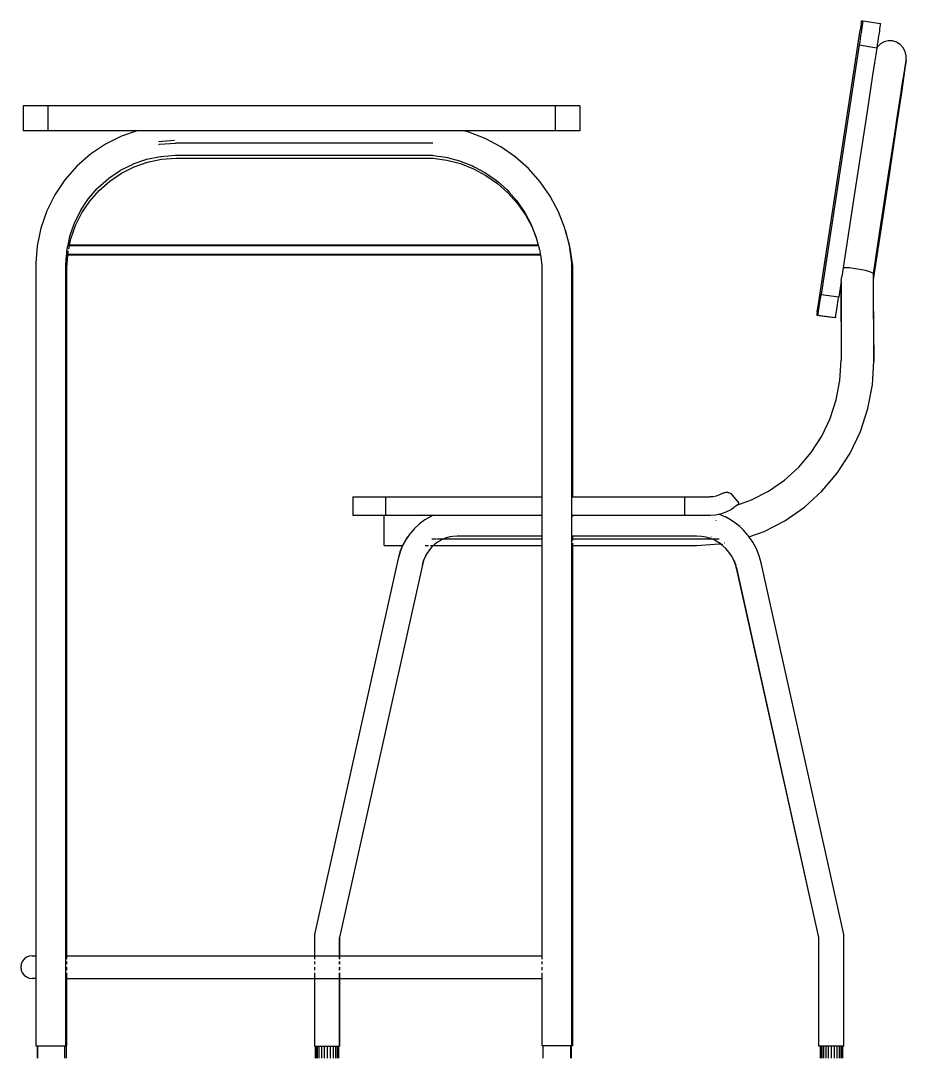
# Model space of a CAD drawing. Header units: metres. Extents: x 258817 to 259192, y 1878716 to 1878911.
# Drawn here: x 259076.542 to 259077.258, y 1878841.443 to 1878842.282 of the extents above; entities that cross this region are included whole.
import ezdxf

# ---------------------------------------------------------------- set-up
doc = ezdxf.new("R2010")
doc.units = ezdxf.units.M
doc.header["$MEASUREMENT"] = 0
doc.layers.add('Vistas', color=7, linetype='Continuous')

# ---------------------------------------------------------------- blocks, each defined once
blk = doc.blocks.new('silas')
for p, q in [((259027.22118, 1878842.27929), (259027.2204, 1878842.27428)), ((259027.22118, 1878842.27929), (259027.22136, 1878842.28041)), ((259027.22136, 1878842.28041), (259027.22149, 1878842.28123)), ((259027.22173, 1878842.2762), (259027.22144, 1878842.27428)), ((259027.22149, 1878842.28123), (259027.22157, 1878842.28173)), ((259027.22157, 1878842.28173), (259027.22161, 1878842.2819)), ((259027.22161, 1878842.2819), (259027.22256, 1878842.2819)), ((259027.22198, 1878842.27788), (259027.22173, 1878842.2762)), ((259027.22219, 1878842.27929), (259027.22198, 1878842.27788)), ((259027.22235, 1878842.28042), (259027.22219, 1878842.27929)), ((259027.22247, 1878842.28124), (259027.22235, 1878842.28042)), ((259027.22254, 1878842.28173), (259027.22247, 1878842.28124)), ((259027.22256, 1878842.2819), (259027.22254, 1878842.28173)), ((259027.22256, 1878842.2819), (259027.23673, 1878842.27957)), ((259027.23614, 1878842.27555), (259027.23589, 1878842.27387)), ((259027.23635, 1878842.27696), (259027.23614, 1878842.27555)), ((259027.23652, 1878842.27809), (259027.23635, 1878842.27696)), ((259027.23664, 1878842.27891), (259027.23652, 1878842.27809)), ((259027.23671, 1878842.2794), (259027.23664, 1878842.27891)), ((259027.23673, 1878842.27957), (259027.23671, 1878842.2794)), ((259027.18633, 1878842.05119), (259027.2204, 1878842.27428)), ((259027.22041, 1878842.26746), (259027.22003, 1878842.26497)), ((259027.22077, 1878842.26988), (259027.22041, 1878842.26746)), ((259027.22112, 1878842.27216), (259027.22077, 1878842.26988)), ((259027.22144, 1878842.27428), (259027.22112, 1878842.27216)), ((259027.23494, 1878842.26755), (259027.23457, 1878842.26513)), ((259027.23529, 1878842.26983), (259027.23494, 1878842.26755)), ((259027.23561, 1878842.27195), (259027.23529, 1878842.26983)), ((259027.23589, 1878842.27387), (259027.23561, 1878842.27195)), ((259027.21964, 1878842.26242), (259027.18882, 1878842.06058)), ((259027.22003, 1878842.26497), (259027.21964, 1878842.26242)), ((259027.21964, 1878842.26242), (259027.23381, 1878842.26009)), ((259027.23377, 1878842.25983), (259027.23298, 1878842.25471)), ((259027.23424, 1878842.26064), (259027.23377, 1878842.25983)), ((259027.23381, 1878842.26009), (259027.23377, 1878842.25983)), ((259027.23419, 1878842.26264), (259027.23381, 1878842.26009)), ((259027.23457, 1878842.26513), (259027.23419, 1878842.26264)), ((259027.23673, 1878842.26311), (259027.23424, 1878842.26064)), ((259027.23975, 1878842.26483), (259027.23673, 1878842.26311)), ((259027.2431, 1878842.26567), (259027.23975, 1878842.26483)), ((259027.24654, 1878842.26558), (259027.2431, 1878842.26567)), ((259027.24984, 1878842.26457), (259027.24654, 1878842.26558)), ((259027.25279, 1878842.2627), (259027.24984, 1878842.26457)), ((259027.25516, 1878842.2601), (259027.25279, 1878842.2627)), ((259027.25682, 1878842.25695), (259027.25516, 1878842.2601)), ((259027.23298, 1878842.25471), (259027.23197, 1878842.24809)), ((259027.25755, 1878842.24987), (259027.25662, 1878842.24336)), ((259027.25673, 1878842.24479), (259027.25755, 1878842.24987)), ((259027.25763, 1878842.25346), (259027.25682, 1878842.25695)), ((259027.25755, 1878842.24987), (259027.25763, 1878842.25346)), ((259027.23197, 1878842.24809), (259027.23042, 1878842.23791)), ((259027.23197, 1878842.24809), (259027.23214, 1878842.24736)), ((259027.25662, 1878842.24336), (259027.25398, 1878842.22563)), ((259027.25419, 1878842.2284), (259027.25637, 1878842.24249)), ((259027.25637, 1878842.24249), (259027.25673, 1878842.24479)), ((259027.23042, 1878842.23791), (259027.22622, 1878842.21038)), ((259027.25398, 1878842.22563), (259027.24979, 1878842.1977)), ((259027.25354, 1878842.22415), (259027.25419, 1878842.2284)), ((259027.25009, 1878842.20166), (259027.25354, 1878842.22415)), ((259026.99376, 1878842.21298), (259026.54376, 1878842.21298)), ((259026.54376, 1878842.21298), (259026.54376, 1878842.19298)), ((259026.56376, 1878842.21298), (259026.56376, 1878842.19298)), ((259026.97376, 1878842.21298), (259026.97376, 1878842.19298)), ((259026.99376, 1878842.21298), (259026.99376, 1878842.19298)), ((259027.22622, 1878842.21038), (259027.22062, 1878842.17373)), ((259027.24922, 1878842.19596), (259027.25009, 1878842.20166)), ((259026.99376, 1878842.19298), (259026.54376, 1878842.19298)), ((259026.63592, 1878842.19298), (259026.62331, 1878842.1886)), ((259026.904, 1878842.19189), (259026.89984, 1878842.19298)), ((259026.91728, 1878842.18669), (259026.904, 1878842.19189)), ((259027.24979, 1878842.1977), (259027.24429, 1878842.16119)), ((259027.24466, 1878842.16611), (259027.24922, 1878842.19596)), ((259026.62331, 1878842.1886), (259026.61024, 1878842.18207)), ((259026.65313, 1878842.18428), (259026.66613, 1878842.18528)), ((259026.65388, 1878842.18198), (259026.66688, 1878842.18298)), ((259026.87497, 1878842.18298), (259026.66688, 1878842.18298)), ((259026.92985, 1878842.17997), (259026.91728, 1878842.18669)), ((259026.59811, 1878842.17391), (259026.58714, 1878842.16427)), ((259026.61024, 1878842.18207), (259026.59811, 1878842.17391)), ((259026.65347, 1878842.18189), (259026.65388, 1878842.18198)), ((259026.94154, 1878842.17182), (259026.92985, 1878842.17997)), ((259026.62254, 1878842.16096), (259026.63261, 1878842.16599)), ((259026.63261, 1878842.16599), (259026.6328, 1878842.16608)), ((259026.6328, 1878842.16608), (259026.64362, 1878842.16985)), ((259026.63355, 1878842.16378), (259026.64438, 1878842.16755)), ((259026.64362, 1878842.16985), (259026.64373, 1878842.16987)), ((259026.64373, 1878842.16987), (259026.65485, 1878842.17219)), ((259026.64438, 1878842.16755), (259026.6556, 1878842.16989)), ((259026.65485, 1878842.17219), (259026.65527, 1878842.17222)), ((259026.65527, 1878842.17222), (259026.6666, 1878842.17309)), ((259026.6556, 1878842.16989), (259026.66735, 1878842.17079)), ((259026.6666, 1878842.17309), (259026.87429, 1878842.17309)), ((259026.66735, 1878842.17079), (259026.87504, 1878842.17079)), ((259026.87429, 1878842.17309), (259026.87519, 1878842.17297)), ((259026.87504, 1878842.17079), (259026.88619, 1878842.16924)), ((259026.87519, 1878842.17297), (259026.88544, 1878842.17154)), ((259026.88544, 1878842.17154), (259026.88659, 1878842.17124)), ((259026.88619, 1878842.16924), (259026.8972, 1878842.16637)), ((259026.88659, 1878842.17124), (259026.89645, 1878842.16867)), ((259026.89645, 1878842.16867), (259026.90705, 1878842.16452)), ((259026.8972, 1878842.16637), (259026.9078, 1878842.16222)), ((259026.9522, 1878842.16235), (259026.94154, 1878842.17182)), ((259027.22062, 1878842.17373), (259027.21396, 1878842.1301)), ((259027.24367, 1878842.15959), (259027.24466, 1878842.16611)), ((259026.58714, 1878842.16427), (259026.57749, 1878842.15329)), ((259026.61303, 1878842.15456), (259026.62212, 1878842.16068)), ((259026.61378, 1878842.15226), (259026.62329, 1878842.15866)), ((259026.62212, 1878842.16068), (259026.62254, 1878842.16096)), ((259026.62329, 1878842.15866), (259026.63355, 1878842.16378)), ((259026.90705, 1878842.16452), (259026.90848, 1878842.1637)), ((259026.9078, 1878842.16222), (259026.91784, 1878842.15685)), ((259026.90848, 1878842.1637), (259026.91709, 1878842.15915)), ((259026.91709, 1878842.15915), (259026.9186, 1878842.15809)), ((259026.9186, 1878842.15809), (259026.92642, 1878842.15264)), ((259026.96167, 1878842.15169), (259026.9522, 1878842.16235)), ((259027.24429, 1878842.16119), (259027.2378, 1878842.1182)), ((259027.23822, 1878842.12379), (259027.24367, 1878842.15959)), ((259026.57749, 1878842.15329), (259026.56934, 1878842.14117)), ((259026.60441, 1878842.14699), (259026.61242, 1878842.15403)), ((259026.60517, 1878842.14469), (259026.61378, 1878842.15226)), ((259026.61242, 1878842.15403), (259026.61303, 1878842.15456)), ((259026.91784, 1878842.15685), (259026.92717, 1878842.15034)), ((259026.92642, 1878842.15264), (259026.92793, 1878842.1513)), ((259026.92717, 1878842.15034), (259026.93568, 1878842.14278)), ((259026.92793, 1878842.1513), (259026.93493, 1878842.14508)), ((259026.96982, 1878842.14), (259026.96167, 1878842.15169)), ((259026.56934, 1878842.14117), (259026.56281, 1878842.1281)), ((259026.59685, 1878842.13838), (259026.60369, 1878842.14617)), ((259026.5976, 1878842.13608), (259026.60517, 1878842.14469)), ((259026.60369, 1878842.14617), (259026.60441, 1878842.14699)), ((259026.93493, 1878842.14508), (259026.93636, 1878842.14347)), ((259026.93568, 1878842.14278), (259026.94324, 1878842.13427)), ((259026.93636, 1878842.14347), (259026.94249, 1878842.13657)), ((259026.59045, 1878842.12887), (259026.59608, 1878842.13725)), ((259026.5912, 1878842.12657), (259026.5976, 1878842.13608)), ((259026.59608, 1878842.13725), (259026.59685, 1878842.13838)), ((259026.94249, 1878842.13657), (259026.949, 1878842.12724)), ((259026.94324, 1878842.13427), (259026.94975, 1878842.12494)), ((259026.97654, 1878842.12743), (259026.96982, 1878842.14)), ((259026.56281, 1878842.1281), (259026.55802, 1878842.1143)), ((259026.58532, 1878842.11861), (259026.58973, 1878842.12743)), ((259026.58608, 1878842.11631), (259026.5912, 1878842.12657)), ((259026.58973, 1878842.12743), (259026.59045, 1878842.12887)), ((259026.949, 1878842.12724), (259026.9501, 1878842.12515)), ((259026.94975, 1878842.12494), (259026.95512, 1878842.1149)), ((259026.9501, 1878842.12515), (259026.95436, 1878842.1172)), ((259026.98174, 1878842.11416), (259026.97654, 1878842.12743)), ((259027.21396, 1878842.1301), (259027.20662, 1878842.08202)), ((259027.2372, 1878842.11711), (259027.23822, 1878842.12379)), ((259026.58156, 1878842.10778), (259026.58472, 1878842.11688)), ((259026.58231, 1878842.10548), (259026.58608, 1878842.11631)), ((259026.58472, 1878842.11688), (259026.58515, 1878842.11812)), ((259026.58515, 1878842.11812), (259026.58532, 1878842.11861)), ((259026.95436, 1878842.1172), (259026.95524, 1878842.11496)), ((259027.23113, 1878842.07716), (259027.2372, 1878842.11711)), ((259027.2378, 1878842.1182), (259027.23115, 1878842.07428)), ((259026.55802, 1878842.1143), (259026.55503, 1878842.1)), ((259026.58115, 1878842.10581), (259026.58156, 1878842.10778)), ((259026.95512, 1878842.1149), (259026.95881, 1878842.10546)), ((259026.95524, 1878842.11496), (259026.95852, 1878842.1066)), ((259026.98204, 1878842.11301), (259026.98174, 1878842.11416)), ((259026.98249, 1878842.11186), (259026.98204, 1878842.11301)), ((259026.98534, 1878842.10036), (259026.98204, 1878842.11301)), ((259026.98609, 1878842.09806), (259026.98249, 1878842.11186)), ((259026.55503, 1878842.1), (259026.55394, 1878842.08575)), ((259026.57938, 1878842.09732), (259026.57993, 1878842.09996)), ((259026.96025, 1878842.09996), (259026.57951, 1878842.09996)), ((259026.96013, 1878842.10042), (259026.5796, 1878842.10042)), ((259026.57993, 1878842.09996), (259026.58003, 1878842.10042)), ((259026.58003, 1878842.10042), (259026.58115, 1878842.10581)), ((259026.58061, 1878842.09732), (259026.58116, 1878842.09996)), ((259026.58116, 1878842.09996), (259026.58126, 1878842.10042)), ((259026.58126, 1878842.10042), (259026.58231, 1878842.10548)), ((259026.95852, 1878842.1066), (259026.95881, 1878842.10546)), ((259026.95881, 1878842.10546), (259026.96013, 1878842.10042)), ((259026.96013, 1878842.10042), (259026.96025, 1878842.09996)), ((259026.96025, 1878842.09996), (259026.96094, 1878842.09732)), ((259026.98569, 1878842.09798), (259026.98534, 1878842.10036)), ((259026.57832, 1878842.08481), (259026.5789, 1878842.09238)), ((259026.5789, 1878842.09238), (259026.57894, 1878842.09285)), ((259026.96184, 1878842.09238), (259026.5789, 1878842.09238)), ((259026.57894, 1878842.09285), (259026.57905, 1878842.09439)), ((259026.96177, 1878842.09285), (259026.57894, 1878842.09285)), ((259026.57905, 1878842.09439), (259026.57917, 1878842.09586)), ((259026.57907, 1878842.08251), (259026.57983, 1878842.09238)), ((259026.57917, 1878842.09586), (259026.57922, 1878842.09656)), ((259026.57922, 1878842.09656), (259026.57928, 1878842.09685)), ((259026.57928, 1878842.09685), (259026.57938, 1878842.09732)), ((259026.57983, 1878842.09238), (259026.57986, 1878842.09285)), ((259026.57986, 1878842.09285), (259026.57997, 1878842.09426)), ((259026.57997, 1878842.09426), (259026.58031, 1878842.09586)), ((259026.96094, 1878842.09732), (259026.96106, 1878842.09685)), ((259026.96106, 1878842.09685), (259026.96132, 1878842.09586)), ((259026.96132, 1878842.09586), (259026.96139, 1878842.09559)), ((259026.96139, 1878842.09559), (259026.96177, 1878842.09285)), ((259026.96177, 1878842.09285), (259026.96184, 1878842.09238)), ((259026.96184, 1878842.09238), (259026.96294, 1878842.08444)), ((259026.98732, 1878842.08612), (259026.98569, 1878842.09798)), ((259026.98807, 1878842.08382), (259026.98609, 1878842.09806)), ((259026.55394, 1878842.08575), (259026.55394, 1878841.45298)), ((259026.57832, 1878841.45298), (259026.57832, 1878842.08481)), ((259026.57907, 1878841.52313), (259026.57907, 1878842.08251)), ((259026.96294, 1878842.08444), (259026.96294, 1878841.52313)), ((259026.98732, 1878841.45298), (259026.98732, 1878842.08612)), ((259026.98807, 1878841.89685), (259026.98807, 1878842.08382)), ((259027.20662, 1878842.08202), (259027.20556, 1878842.07512)), ((259027.20692, 1878842.08207), (259027.20662, 1878842.08202)), ((259027.20904, 1878842.08212), (259027.20692, 1878842.08207)), ((259027.21178, 1878842.08198), (259027.20904, 1878842.08212)), ((259027.21495, 1878842.08165), (259027.21178, 1878842.08198)), ((259027.21833, 1878842.08116), (259027.21495, 1878842.08165)), ((259027.20501, 1878842.07149), (259027.20556, 1878842.07512)), ((259027.22169, 1878842.08055), (259027.21833, 1878842.08116)), ((259027.22481, 1878842.07985), (259027.22169, 1878842.08055)), ((259027.22748, 1878842.07911), (259027.22481, 1878842.07985)), ((259027.2295, 1878842.07838), (259027.22748, 1878842.07911)), ((259027.23075, 1878842.07772), (259027.2295, 1878842.07838)), ((259027.23113, 1878842.07716), (259027.23075, 1878842.07772)), ((259027.23115, 1878842.07428), (259027.23077, 1878842.0718)), ((259027.23115, 1878842.07428), (259027.23113, 1878842.07716)), ((259027.23151, 1878842.00651), (259027.23115, 1878842.07428)), ((259027.20466, 1878842.06919), (259027.20303, 1878842.05854)), ((259027.20501, 1878842.07149), (259027.20466, 1878842.06919)), ((259027.20466, 1878842.06919), (259027.20512, 1878842.0074)), ((259027.20501, 1878842.07149), (259027.20512, 1878842.0074)), ((259027.20501, 1878842.07149), (259027.20507, 1878842.06703)), ((259027.18816, 1878842.05627), (259027.18849, 1878842.05841)), ((259027.18849, 1878842.05841), (259027.18882, 1878842.06058)), ((259027.18882, 1878842.06058), (259027.20303, 1878842.05854)), ((259027.2027, 1878842.05636), (259027.20303, 1878842.05854)), ((259027.23082, 1878842.0604), (259027.23151, 1878842.00651)), ((259027.18569, 1878842.04692), (259027.18633, 1878842.05119)), ((259027.18678, 1878842.04736), (259027.18701, 1878842.0488)), ((259027.18701, 1878842.0488), (259027.18726, 1878842.05044)), ((259027.18726, 1878842.05044), (259027.18754, 1878842.05225)), ((259027.18754, 1878842.05225), (259027.18784, 1878842.0542)), ((259027.18784, 1878842.0542), (259027.18816, 1878842.05627)), ((259027.20122, 1878842.04676), (259027.20147, 1878842.04839)), ((259027.20147, 1878842.04839), (259027.20175, 1878842.05021)), ((259027.20175, 1878842.05021), (259027.20205, 1878842.05216)), ((259027.20205, 1878842.05216), (259027.20237, 1878842.05423)), ((259027.20237, 1878842.05423), (259027.2027, 1878842.05636)), ((259027.18527, 1878842.04404), (259027.18525, 1878842.04391)), ((259027.18623, 1878842.04392), (259027.18525, 1878842.04391)), ((259027.18525, 1878842.04391), (259027.19946, 1878842.04187)), ((259027.18532, 1878842.04441), (259027.18527, 1878842.04404)), ((259027.18541, 1878842.04502), (259027.18532, 1878842.04441)), ((259027.18569, 1878842.04692), (259027.18541, 1878842.04502)), ((259027.18623, 1878842.04392), (259027.18626, 1878842.04406)), ((259027.18623, 1878842.04392), (259027.20044, 1878842.04187)), ((259027.18626, 1878842.04406), (259027.18633, 1878842.04448)), ((259027.18633, 1878842.04448), (259027.18644, 1878842.04519)), ((259027.18644, 1878842.04519), (259027.18659, 1878842.04615)), ((259027.18659, 1878842.04615), (259027.18678, 1878842.04736)), ((259027.19938, 1878842.04158), (259027.19943, 1878842.04187)), ((259027.19938, 1878842.04158), (259027.19943, 1878842.04187)), ((259027.20044, 1878842.04187), (259027.19946, 1878842.04187)), ((259027.20044, 1878842.04187), (259027.20039, 1878842.04159)), ((259027.20044, 1878842.04187), (259027.20047, 1878842.04202)), ((259027.20049, 1878842.04187), (259027.20044, 1878842.04159)), ((259027.20047, 1878842.04202), (259027.20054, 1878842.04244)), ((259027.20054, 1878842.04244), (259027.20065, 1878842.04314)), ((259027.20065, 1878842.04314), (259027.20081, 1878842.04411)), ((259027.20081, 1878842.04411), (259027.201, 1878842.04532)), ((259027.201, 1878842.04532), (259027.20122, 1878842.04676)), ((259027.20408, 1878841.99105), (259027.20512, 1878842.0074)), ((259027.23031, 1878841.98747), (259027.23151, 1878842.00651)), ((259027.20109, 1878841.97542), (259027.20408, 1878841.99105)), ((259027.22664, 1878841.96831), (259027.23031, 1878841.98747)), ((259027.19615, 1878841.96033), (259027.20109, 1878841.97542)), ((259027.22059, 1878841.94982), (259027.22664, 1878841.96831)), ((259027.18936, 1878841.94603), (259027.19615, 1878841.96033)), ((259027.21227, 1878841.93231), (259027.22059, 1878841.94982)), ((259027.18083, 1878841.93278), (259027.18936, 1878841.94603)), ((259027.1707, 1878841.9208), (259027.18083, 1878841.93278)), ((259027.20181, 1878841.91607), (259027.21227, 1878841.93231)), ((259027.15916, 1878841.91029), (259027.1707, 1878841.9208)), ((259027.18941, 1878841.90139), (259027.20181, 1878841.91607)), ((259027.14639, 1878841.90143), (259027.15916, 1878841.91029)), ((259027.10147, 1878841.89703), (259027.09883, 1878841.89685)), ((259027.10407, 1878841.89757), (259027.10147, 1878841.89703)), ((259027.10658, 1878841.89845), (259027.10407, 1878841.89757)), ((259027.10895, 1878841.89967), (259027.10658, 1878841.89845)), ((259027.10895, 1878841.89967), (259027.10949, 1878841.89996)), ((259027.10949, 1878841.89996), (259027.11006, 1878841.90021)), ((259027.11006, 1878841.90021), (259027.11064, 1878841.90041)), ((259027.11064, 1878841.90041), (259027.11124, 1878841.90055)), ((259027.11124, 1878841.90055), (259027.11185, 1878841.90063)), ((259027.11185, 1878841.90063), (259027.11246, 1878841.90066)), ((259027.11246, 1878841.90066), (259027.11307, 1878841.90063)), ((259027.11307, 1878841.90063), (259027.11368, 1878841.90055)), ((259027.11368, 1878841.90055), (259027.11428, 1878841.90041)), ((259027.11428, 1878841.90041), (259027.11486, 1878841.90021)), ((259027.11486, 1878841.90021), (259027.11542, 1878841.89996)), ((259027.11542, 1878841.89996), (259027.11597, 1878841.89967)), ((259027.12254, 1878841.89188), (259027.11597, 1878841.89967)), ((259027.13262, 1878841.89439), (259027.14639, 1878841.90143)), ((259027.17526, 1878841.88851), (259027.18941, 1878841.90139)), ((259026.81022, 1878841.89685), (259026.96294, 1878841.89685)), ((259026.81022, 1878841.89685), (259026.81022, 1878841.88206)), ((259026.83664, 1878841.89685), (259026.83664, 1878841.88206)), ((259026.9869, 1878841.89685), (259027.09883, 1878841.89685)), ((259027.07859, 1878841.88206), (259027.07859, 1878841.89685)), ((259027.11985, 1878841.88943), (259027.11831, 1878841.88837)), ((259027.11985, 1878841.88943), (259027.12066, 1878841.89017)), ((259027.12066, 1878841.89017), (259027.13262, 1878841.89439)), ((259027.12066, 1878841.89017), (259027.12254, 1878841.89188)), ((259026.81022, 1878841.88206), (259026.96294, 1878841.88206)), ((259026.83565, 1878841.85769), (259026.83565, 1878841.88206)), ((259026.87328, 1878841.8811), (259026.86854, 1878841.87838)), ((259026.87321, 1878841.88112), (259026.87317, 1878841.8811)), ((259026.87321, 1878841.88112), (259026.87328, 1878841.8811)), ((259026.87332, 1878841.88112), (259026.87328, 1878841.8811)), ((259026.87541, 1878841.88206), (259026.87332, 1878841.88112)), ((259026.88418, 1878841.8817), (259026.88419, 1878841.88167)), ((259026.9869, 1878841.88206), (259027.0993, 1878841.88206)), ((259026.98807, 1878841.8811), (259026.98807, 1878841.88206)), ((259027.0993, 1878841.88206), (259027.10334, 1878841.88234)), ((259027.10334, 1878841.88234), (259027.1035, 1878841.88237)), ((259027.1035, 1878841.88237), (259027.10621, 1878841.88293)), ((259027.10621, 1878841.88293), (259027.10777, 1878841.88325)), ((259027.10649, 1878841.88281), (259027.10621, 1878841.88293)), ((259027.11103, 1878841.88086), (259027.10649, 1878841.88281)), ((259027.10777, 1878841.88325), (259027.11204, 1878841.88476)), ((259027.11154, 1878841.88064), (259027.11103, 1878841.88086)), ((259027.11545, 1878841.8784), (259027.11154, 1878841.88064)), ((259027.11204, 1878841.88476), (259027.11609, 1878841.88683)), ((259027.11609, 1878841.88683), (259027.11644, 1878841.88707)), ((259027.11644, 1878841.88707), (259027.11831, 1878841.88837)), ((259027.15962, 1878841.87766), (259027.17526, 1878841.88851)), ((259026.86382, 1878841.87496), (259026.85999, 1878841.87142)), ((259026.86393, 1878841.87496), (259026.8601, 1878841.87142)), ((259026.86409, 1878841.87511), (259026.86393, 1878841.87496)), ((259026.86838, 1878841.87826), (259026.86409, 1878841.87511)), ((259026.86854, 1878841.87838), (259026.86838, 1878841.87826)), ((259027.10252, 1878841.87294), (259027.10251, 1878841.87291)), ((259027.10406, 1878841.87792), (259027.10406, 1878841.87795)), ((259027.11677, 1878841.87765), (259027.11545, 1878841.8784)), ((259027.11951, 1878841.87563), (259027.11677, 1878841.87765)), ((259027.12164, 1878841.87407), (259027.11951, 1878841.87563)), ((259027.12211, 1878841.87363), (259027.12164, 1878841.87407)), ((259027.12299, 1878841.87282), (259027.12211, 1878841.87363)), ((259027.12572, 1878841.87029), (259027.12299, 1878841.87282)), ((259027.14274, 1878841.86902), (259027.15962, 1878841.87766)), ((259026.8545, 1878841.86457), (259026.85342, 1878841.86298)), ((259026.85461, 1878841.86457), (259026.85352, 1878841.86298)), ((259026.85637, 1878841.86713), (259026.85461, 1878841.86457)), ((259026.85702, 1878841.86787), (259026.85637, 1878841.86713)), ((259026.86002, 1878841.87135), (259026.85702, 1878841.86787)), ((259026.8601, 1878841.87142), (259026.86002, 1878841.87135)), ((259026.8849, 1878841.86352), (259026.88375, 1878841.86298)), ((259026.885, 1878841.86352), (259026.8849, 1878841.86352)), ((259026.88797, 1878841.86443), (259026.885, 1878841.86352)), ((259026.88636, 1878841.87178), (259026.88636, 1878841.87175)), ((259026.88808, 1878841.86443), (259026.88797, 1878841.86443)), ((259026.88873, 1878841.86457), (259026.88808, 1878841.86443)), ((259026.88884, 1878841.86457), (259026.88873, 1878841.86457)), ((259026.89123, 1878841.86499), (259026.88884, 1878841.86457)), ((259026.8947, 1878841.86519), (259026.89123, 1878841.86499)), ((259026.96294, 1878841.86519), (259026.8947, 1878841.86519)), ((259027.08815, 1878841.86519), (259026.9869, 1878841.86519)), ((259026.98807, 1878841.86173), (259026.98807, 1878841.86457)), ((259027.09203, 1878841.86496), (259027.08815, 1878841.86519)), ((259027.09214, 1878841.86496), (259027.09203, 1878841.86496)), ((259027.09569, 1878841.86431), (259027.09214, 1878841.86496)), ((259027.0958, 1878841.86431), (259027.09569, 1878841.86431)), ((259027.09926, 1878841.86325), (259027.0958, 1878841.86431)), ((259027.09968, 1878841.86449), (259027.09967, 1878841.86446)), ((259027.10586, 1878841.86861), (259027.10584, 1878841.86857)), ((259027.1261, 1878841.86995), (259027.12572, 1878841.87029)), ((259027.12777, 1878841.86801), (259027.1261, 1878841.86995)), ((259027.1293, 1878841.86624), (259027.12777, 1878841.86801)), ((259027.13009, 1878841.86533), (259027.1293, 1878841.86624)), ((259027.13023, 1878841.86512), (259027.13009, 1878841.86533)), ((259027.13051, 1878841.86471), (259027.13023, 1878841.86512)), ((259027.13051, 1878841.86471), (259027.14274, 1878841.86902)), ((259027.1317, 1878841.86298), (259027.13051, 1878841.86471)), ((259026.83565, 1878841.85769), (259026.85062, 1878841.85769)), ((259026.85045, 1878841.85757), (259026.84835, 1878841.85235)), ((259026.85054, 1878841.85753), (259026.84846, 1878841.85235)), ((259026.85051, 1878841.85769), (259026.85045, 1878841.85757)), ((259026.85151, 1878841.85954), (259026.85051, 1878841.85769)), ((259026.85056, 1878841.85757), (259026.85054, 1878841.85753)), ((259026.85062, 1878841.85769), (259026.85056, 1878841.85757)), ((259026.85161, 1878841.85954), (259026.85062, 1878841.85769)), ((259026.85278, 1878841.86173), (259026.85161, 1878841.85954)), ((259026.8531, 1878841.86252), (259026.85267, 1878841.86173)), ((259026.85318, 1878841.86247), (259026.85278, 1878841.86173)), ((259026.85342, 1878841.86298), (259026.8531, 1878841.86252)), ((259026.85321, 1878841.86252), (259026.85318, 1878841.86247)), ((259026.85352, 1878841.86298), (259026.85321, 1878841.86252)), ((259026.86875, 1878841.85769), (259026.87151, 1878841.85769)), ((259026.87425, 1878841.85652), (259026.87212, 1878841.85405)), ((259026.87313, 1878841.85769), (259026.96294, 1878841.85769)), ((259026.87404, 1878841.86298), (259026.87748, 1878841.86298)), ((259026.8754, 1878841.85769), (259026.8742, 1878841.85658)), ((259026.87551, 1878841.85769), (259026.87425, 1878841.85652)), ((259026.87653, 1878841.85873), (259026.8754, 1878841.85769)), ((259026.87664, 1878841.85873), (259026.87551, 1878841.85769)), ((259026.87764, 1878841.85954), (259026.87653, 1878841.85873)), ((259026.87774, 1878841.85954), (259026.87664, 1878841.85873)), ((259026.87925, 1878841.86065), (259026.87774, 1878841.85954)), ((259026.87784, 1878841.86298), (259026.96294, 1878841.86298)), ((259026.88113, 1878841.86173), (259026.87925, 1878841.86065)), ((259026.88194, 1878841.86225), (259026.88103, 1878841.86173)), ((259026.88205, 1878841.86225), (259026.88113, 1878841.86173)), ((259026.88205, 1878841.86225), (259026.88194, 1878841.86225)), ((259026.88365, 1878841.86298), (259026.88205, 1878841.86225)), ((259026.9869, 1878841.86298), (259027.10313, 1878841.86298)), ((259026.9869, 1878841.85769), (259027.08813, 1878841.85769)), ((259026.98807, 1878841.45298), (259026.98807, 1878841.85954)), ((259027.08813, 1878841.85769), (259027.10647, 1878841.85894)), ((259027.09937, 1878841.86325), (259027.09926, 1878841.86325)), ((259027.09989, 1878841.86298), (259027.09937, 1878841.86325)), ((259027.10078, 1878841.8626), (259027.1, 1878841.86298)), ((259027.10088, 1878841.8626), (259027.10078, 1878841.8626)), ((259027.1028, 1878841.86178), (259027.10088, 1878841.8626)), ((259027.10473, 1878841.86067), (259027.1028, 1878841.86178)), ((259027.10336, 1878841.86298), (259027.10596, 1878841.86295)), ((259027.10595, 1878841.85991), (259027.10463, 1878841.86067)), ((259027.10597, 1878841.85996), (259027.10473, 1878841.86067)), ((259027.1071, 1878841.85907), (259027.10595, 1878841.85991)), ((259027.10596, 1878841.86295), (259027.10638, 1878841.86298)), ((259027.10606, 1878841.85991), (259027.10597, 1878841.85996)), ((259027.10719, 1878841.85908), (259027.10606, 1878841.85991)), ((259027.10647, 1878841.85894), (259027.1071, 1878841.85907)), ((259027.1071, 1878841.85907), (259027.10719, 1878841.85908)), ((259027.10898, 1878841.85769), (259027.1071, 1878841.85907)), ((259027.10719, 1878841.85908), (259027.10749, 1878841.85915)), ((259027.10902, 1878841.85774), (259027.10719, 1878841.85908)), ((259027.10749, 1878841.85915), (259027.10757, 1878841.85916)), ((259027.11175, 1878841.85512), (259027.10898, 1878841.85769)), ((259027.10909, 1878841.85769), (259027.10902, 1878841.85774)), ((259027.1118, 1878841.85518), (259027.10909, 1878841.85769)), ((259027.11072, 1878841.85981), (259027.11085, 1878841.85984)), ((259027.11085, 1878841.85984), (259027.11094, 1878841.85986)), ((259027.11423, 1878841.85225), (259027.11175, 1878841.85512)), ((259027.11186, 1878841.85512), (259027.1118, 1878841.85518)), ((259027.11434, 1878841.85225), (259027.11186, 1878841.85512)), ((259027.13355, 1878841.86028), (259027.1317, 1878841.86298)), ((259027.13645, 1878841.85487), (259027.13355, 1878841.86028)), ((259026.84691, 1878841.84719), (259026.7792, 1878841.54308)), ((259026.84701, 1878841.84716), (259026.77931, 1878841.54306)), ((259026.84835, 1878841.85235), (259026.84691, 1878841.84719)), ((259026.84702, 1878841.84719), (259026.84701, 1878841.84716)), ((259026.84845, 1878841.85231), (259026.84702, 1878841.84719)), ((259026.84846, 1878841.85235), (259026.84845, 1878841.85231)), ((259026.84874, 1878841.85224), (259026.84873, 1878841.85221)), ((259026.86871, 1878841.84845), (259026.86748, 1878841.84539)), ((259026.87015, 1878841.85135), (259026.86862, 1878841.84849)), ((259026.87026, 1878841.85135), (259026.86871, 1878841.84845)), ((259026.87019, 1878841.8514), (259026.87015, 1878841.85135)), ((259026.87212, 1878841.85405), (259026.87026, 1878841.85135)), ((259027.11639, 1878841.84911), (259027.11423, 1878841.85225)), ((259027.1165, 1878841.84911), (259027.11434, 1878841.85225)), ((259027.11819, 1878841.84574), (259027.11639, 1878841.84911)), ((259027.1183, 1878841.84574), (259027.1165, 1878841.84911)), ((259027.13875, 1878841.84915), (259027.13645, 1878841.85487)), ((259027.14034, 1878841.84348), (259027.13875, 1878841.84915)), ((259026.86651, 1878841.84192), (259026.79944, 1878841.54069)), ((259026.86621, 1878841.84585), (259026.8662, 1878841.84581)), ((259026.86737, 1878841.84539), (259026.86641, 1878841.84194)), ((259026.86748, 1878841.84539), (259026.86651, 1878841.84192)), ((259026.86738, 1878841.84542), (259026.86737, 1878841.84539)), ((259027.11962, 1878841.84218), (259027.11819, 1878841.84574)), ((259027.1183, 1878841.84574), (259027.11973, 1878841.84218)), ((259027.12074, 1878841.8382), (259027.11962, 1878841.84218)), ((259027.12084, 1878841.83823), (259027.11973, 1878841.84218)), ((259027.1199, 1878841.84225), (259027.11989, 1878841.84228)), ((259027.1208, 1878841.84258), (259027.12079, 1878841.84261)), ((259027.20722, 1878841.54308), (259027.14034, 1878841.84348)), ((259027.18698, 1878841.54069), (259027.12074, 1878841.8382)), ((259027.12085, 1878841.8382), (259027.12084, 1878841.83823)), ((259027.18708, 1878841.54071), (259027.12085, 1878841.8382)), ((259026.7792, 1878841.54308), (259026.7792, 1878841.52313)), ((259026.77931, 1878841.54306), (259026.77931, 1878841.52313)), ((259026.79933, 1878841.54069), (259026.79933, 1878841.52313)), ((259026.79944, 1878841.54069), (259026.79944, 1878841.52313)), ((259027.18698, 1878841.45284), (259027.18698, 1878841.54069)), ((259027.18709, 1878841.45284), (259027.18708, 1878841.54071)), ((259027.20722, 1878841.45284), (259027.20722, 1878841.54308)), ((259026.54305, 1878841.52124), (259026.54214, 1878841.51903)), ((259026.54451, 1878841.52313), (259026.54305, 1878841.52124)), ((259026.54641, 1878841.52459), (259026.54451, 1878841.52313)), ((259026.54861, 1878841.5255), (259026.54641, 1878841.52459)), ((259026.55098, 1878841.52582), (259026.54861, 1878841.5255)), ((259026.55336, 1878841.5255), (259026.55098, 1878841.52582)), ((259026.55098, 1878841.52582), (259026.55435, 1878841.52582)), ((259026.55394, 1878841.52526), (259026.55336, 1878841.5255)), ((259026.55435, 1878841.52509), (259026.55394, 1878841.52526)), ((259026.5779, 1878841.52582), (259026.96294, 1878841.52582)), ((259026.57907, 1878841.51903), (259026.57907, 1878841.52124)), ((259026.7792, 1878841.52124), (259026.7792, 1878841.51903)), ((259026.77931, 1878841.52124), (259026.77931, 1878841.51903)), ((259026.79933, 1878841.52124), (259026.79933, 1878841.51903)), ((259026.79944, 1878841.52124), (259026.79944, 1878841.51903)), ((259026.96294, 1878841.52124), (259026.96294, 1878841.51903)), ((259026.54214, 1878841.51903), (259026.54183, 1878841.51666)), ((259026.54183, 1878841.51666), (259026.54214, 1878841.51429)), ((259026.54214, 1878841.51429), (259026.54305, 1878841.51208)), ((259026.54305, 1878841.51208), (259026.54451, 1878841.51018)), ((259026.57907, 1878841.51429), (259026.57907, 1878841.51666)), ((259026.57907, 1878841.50781), (259026.57907, 1878841.51208)), ((259026.7792, 1878841.51666), (259026.7792, 1878841.51429)), ((259026.7792, 1878841.51208), (259026.7792, 1878841.50781)), ((259026.77931, 1878841.51666), (259026.77931, 1878841.51429)), ((259026.77931, 1878841.51208), (259026.77931, 1878841.50781)), ((259026.79933, 1878841.51666), (259026.79933, 1878841.51429)), ((259026.79933, 1878841.51208), (259026.79933, 1878841.50781)), ((259026.79944, 1878841.51666), (259026.79944, 1878841.51429)), ((259026.79944, 1878841.51208), (259026.79944, 1878841.50781)), ((259026.96294, 1878841.51666), (259026.96294, 1878841.51429)), ((259026.96294, 1878841.51208), (259026.96294, 1878841.50781)), ((259026.54451, 1878841.51018), (259026.54641, 1878841.50873)), ((259026.54641, 1878841.50873), (259026.54861, 1878841.50781)), ((259026.54861, 1878841.50781), (259026.55098, 1878841.5075)), ((259026.55435, 1878841.5075), (259026.55098, 1878841.5075)), ((259026.55336, 1878841.50781), (259026.55394, 1878841.50805)), ((259026.55394, 1878841.50805), (259026.55435, 1878841.50822)), ((259026.5779, 1878841.5075), (259026.96294, 1878841.5075)), ((259026.57907, 1878841.45298), (259026.57907, 1878841.5075)), ((259026.7792, 1878841.5075), (259026.7792, 1878841.45284)), ((259026.77931, 1878841.5075), (259026.77931, 1878841.45284)), ((259026.79933, 1878841.5075), (259026.79933, 1878841.45284)), ((259026.79944, 1878841.5075), (259026.79944, 1878841.45284)), ((259026.96294, 1878841.50776), (259026.96294, 1878841.45298)), ((259026.55394, 1878841.45298), (259026.57907, 1878841.45298)), ((259026.55519, 1878841.45298), (259026.55519, 1878841.44298)), ((259026.55535, 1878841.45298), (259026.55535, 1878841.44298)), ((259026.57707, 1878841.45298), (259026.57707, 1878841.44298)), ((259026.57841, 1878841.45298), (259026.57841, 1878841.44298)), ((259026.7792, 1878841.45284), (259026.79944, 1878841.45284)), ((259026.77988, 1878841.45284), (259026.77988, 1878841.44298)), ((259026.77999, 1878841.45284), (259026.77999, 1878841.44298)), ((259026.78026, 1878841.45284), (259026.78026, 1878841.44298)), ((259026.78037, 1878841.45284), (259026.78037, 1878841.44298)), ((259026.78135, 1878841.45284), (259026.78135, 1878841.44298)), ((259026.78288, 1878841.45284), (259026.78288, 1878841.44298)), ((259026.78486, 1878841.45284), (259026.78486, 1878841.44298)), ((259026.78714, 1878841.45284), (259026.78714, 1878841.44298)), ((259026.78959, 1878841.45284), (259026.78958, 1878841.44298)), ((259026.792, 1878841.45284), (259026.792, 1878841.44298)), ((259026.79424, 1878841.45284), (259026.79424, 1878841.44298)), ((259026.79615, 1878841.45284), (259026.79615, 1878841.44298)), ((259026.7976, 1878841.45284), (259026.7976, 1878841.44298)), ((259026.79849, 1878841.45284), (259026.79849, 1878841.44298)), ((259026.79865, 1878841.45284), (259026.79865, 1878841.44298)), ((259026.79876, 1878841.45284), (259026.79876, 1878841.44298)), ((259026.98807, 1878841.45298), (259026.96294, 1878841.45298)), ((259026.96399, 1878841.45298), (259026.96399, 1878841.44298)), ((259026.98627, 1878841.45298), (259026.98627, 1878841.44298)), ((259026.98675, 1878841.45298), (259026.98675, 1878841.44298)), ((259027.20722, 1878841.45284), (259027.18698, 1878841.45284)), ((259027.18809, 1878841.45284), (259027.18809, 1878841.44298)), ((259027.1882, 1878841.45284), (259027.1882, 1878841.44298)), ((259027.18845, 1878841.45284), (259027.18845, 1878841.44298)), ((259027.1893, 1878841.45284), (259027.1893, 1878841.44298)), ((259027.19068, 1878841.45284), (259027.19068, 1878841.44298)), ((259027.19251, 1878841.45284), (259027.19251, 1878841.44298)), ((259027.19465, 1878841.45284), (259027.19465, 1878841.44298)), ((259027.19693, 1878841.45284), (259027.19696, 1878841.44298)), ((259027.19928, 1878841.45284), (259027.19928, 1878841.44298)), ((259027.20146, 1878841.45284), (259027.20146, 1878841.44298)), ((259027.20335, 1878841.45284), (259027.20335, 1878841.44298)), ((259027.20481, 1878841.45284), (259027.20481, 1878841.44298)), ((259027.20576, 1878841.45284), (259027.20575, 1878841.44298)), ((259027.20611, 1878841.45284), (259027.20611, 1878841.44298))]:
    blk.add_line(p, q)

msp = doc.modelspace()

# ---------------------------------------------------------------- block references
at = {"layer": 'Vistas'}
msp.add_blockref('silas', (50, 0), dxfattribs=at)

doc.saveas('drawing.dxf')
